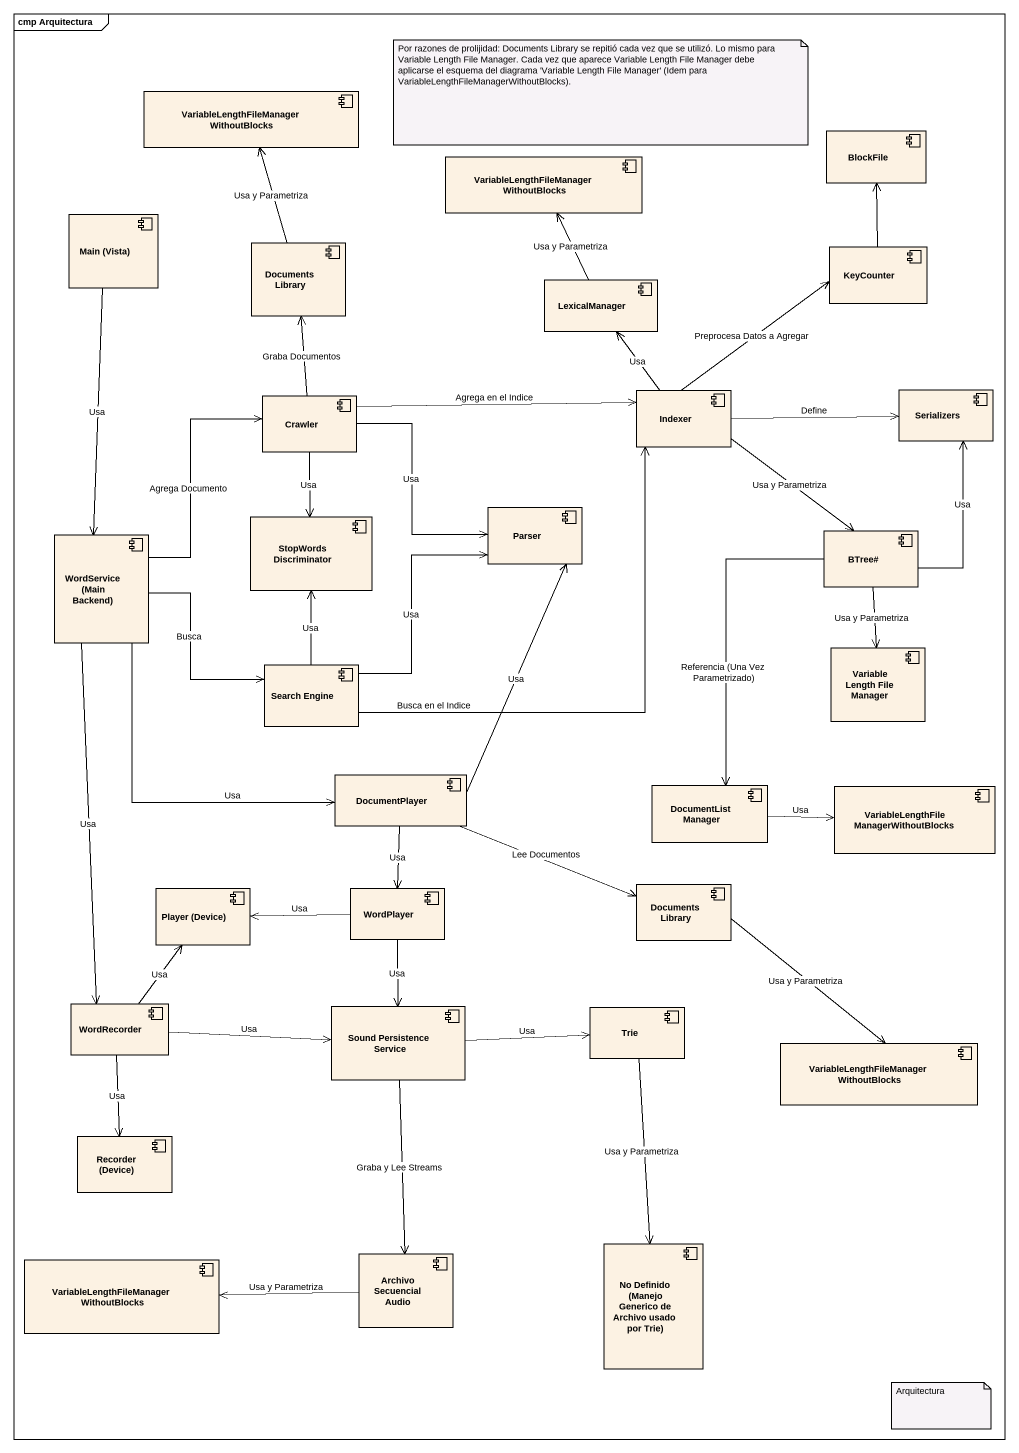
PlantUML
@startuml
mainframe cmp Arquitectura
component "VariableLengthFileManager WithoutBlocks" as VariableLengthFileManager
component "VariableLengthFileManager WithoutBlocks" as VariableLengthFileManager_2
component BlockFile
component "Main (Vista)" as Main_Vista
component "Documents Library" as Documents_Library
component LexicalManager
component KeyCounter
component Crawler
component Indexer
component Serializers
component Parser
component "WordService (Main Backend)" as WordService_Main_Backend
component "StopWords Discriminator" as StopWords_Discriminator
component "BTree#" as BTree
component "Search Engine" as Search_Engine
component "Variable Length File Manager" as Variable_Length_File_Manager
component DocumentPlayer
component "DocumentList Manager" as DocumentList_Manager
component "VariableLengthFile ManagerWithoutBlocks" as VariableLengthFile
component "Player (Device)" as Player_Device
component WordPlayer
component "Documents Library" as Documents_Library_2
component WordRecorder
component "Sound Persistence Service" as Sound_Persistence_Service
component Trie
component "VariableLengthFileManager WithoutBlocks" as VariableLengthFileManager_3
component "Recorder (Device)" as Recorder_Device
component "No Definido (Manejo Generico de Archivo usado por Trie)" as No_Definido_Manejo_Generico
component "VariableLengthFileManager WithoutBlocks" as VariableLengthFileManager_4
component "Archivo Secuencial Audio" as Archivo_Secuencial_Audio
Main_Vista --> WordService_Main_Backend : Usa
Documents_Library -up-> VariableLengthFileManager : Usa y Parametriza
LexicalManager -up-> VariableLengthFileManager_2 : Usa y Parametriza
KeyCounter -up-> BlockFile
Crawler -up-> Documents_Library : Graba Documentos
Crawler -right-> Indexer : Agrega en el Indice
Crawler -right-> Parser : Usa
Crawler --> StopWords_Discriminator : Usa
Indexer -up-> LexicalManager : Usa
Indexer -up-> KeyCounter : Preprocesa Datos a Agregar
Indexer -right-> Serializers : Define
Indexer --> BTree : Usa y Parametriza
WordService_Main_Backend -up-> Crawler : Agrega Documento
WordService_Main_Backend -right-> Search_Engine : Busca
WordService_Main_Backend --> DocumentPlayer : Usa
WordService_Main_Backend --> WordRecorder : Usa
BTree -up-> Serializers : Usa
BTree --> Variable_Length_File_Manager : Usa y Parametriza
BTree --> DocumentList_Manager : Referencia (Una Vez Parametrizado)
Search_Engine -up-> Indexer : Busca en el Indice
Search_Engine -up-> Parser : Usa
Search_Engine -up-> StopWords_Discriminator : Usa
DocumentPlayer -up-> Parser : Usa
DocumentPlayer --> WordPlayer : Usa
DocumentPlayer -right-> Documents_Library_2 : Lee Documentos
DocumentList_Manager -right-> VariableLengthFile : Usa
WordPlayer -left-> Player_Device : Usa
WordPlayer --> Sound_Persistence_Service : Usa
Documents_Library_2 --> VariableLengthFileManager_3 : Usa y Parametriza
WordRecorder -up-> Player_Device : Usa
WordRecorder -right-> Sound_Persistence_Service : Usa
WordRecorder --> Recorder_Device : Usa
Sound_Persistence_Service -right-> Trie : Usa
Sound_Persistence_Service --> Archivo_Secuencial_Audio : Graba y Lee Streams
Trie --> No_Definido_Manejo_Generico : Usa y Parametriza
Archivo_Secuencial_Audio -left-> VariableLengthFileManager_4 : Usa y Parametriza
note as N1
  Por razones de prolijidad: Documents Library se repitió cada vez que se utilizó. Lo mismo para Variable Length File Manager. Cada vez que aparece Variable Length File Manager debe aplicarse el esquema del diagrama 'Variable Length File Manager' (Idem para VariableLengthFileManagerWithoutBlocks).
end note
note as N2
  Arquitectura
end note
@enduml
